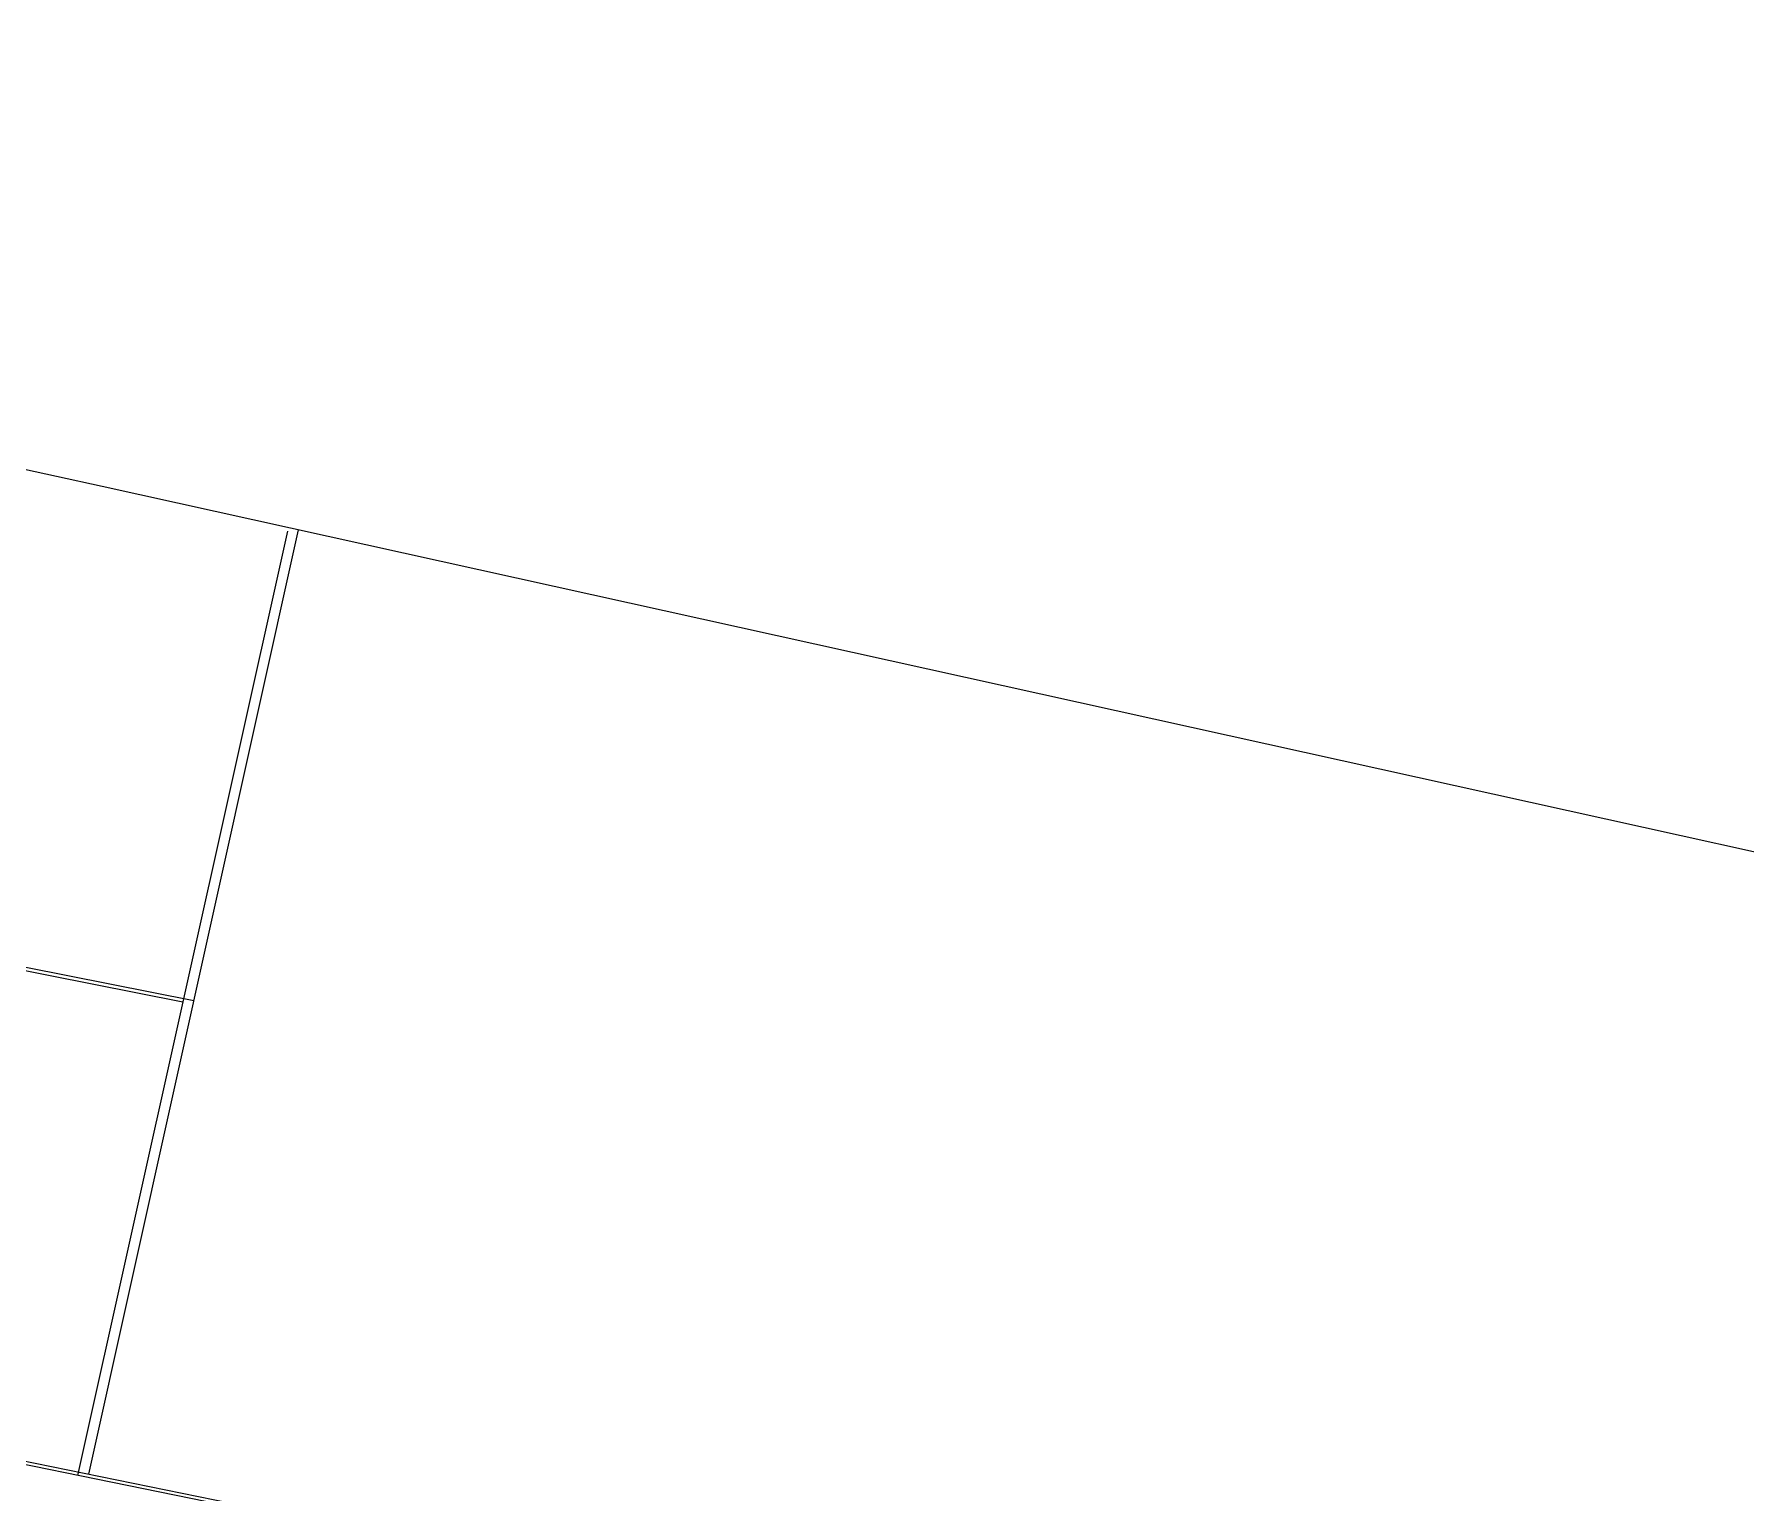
# Model space of a CAD drawing. Header units: metres. Extents: x 2 to 659295185, y -28 to 1124222152.
# Drawn here: x 654622.8 to 654891.9, y 1123917.7 to 1124147.2 of the extents above; entities that cross this region are included whole.
import ezdxf

# ---------------------------------------------------------------- set-up
doc = ezdxf.new("R2010")
doc.units = ezdxf.units.M
doc.header["$MEASUREMENT"] = 0
doc.layers.add('MANZANA', color=30, linetype='CONTINUOUS')

msp = doc.modelspace()

# ---------------------------------------------------------------- linework, layer by layer
at = {"layer": 'MANZANA'}
for points in [[(655312.7571, 1123925.7104), (654633.4405, 1124076.0099), (654308.5433, 1124147.1779)], [(655069.5758, 1123749.388), (655024.3222, 1123754.4162), (654976.3612, 1123788.453), (654965.5313, 1123788.453), (654909.0611, 1123783.0381), (654828.6104, 1123793.0944), (654762.0838, 1123829.4519), (654662.294, 1123913.7705), (654590.3525, 1123928.4682), (654517.6374, 1123943.9395), (654454.9787, 1124019.7488), (654435.6395, 1124045.2765), (654306.4542, 1124109.4823)], [(655071.278, 1123749.5657), (655026.0245, 1123754.5938), (654978.0635, 1123788.6307), (654967.2336, 1123788.6307), (654910.7634, 1123783.2157), (654830.3127, 1123793.2721), (654763.7861, 1123829.6296), (654663.9963, 1123913.9481), (654592.0548, 1123928.6459), (654519.3397, 1123944.1172), (654456.6809, 1124019.9265), (654437.3418, 1124045.4541), (654308.1565, 1124109.66)], [(654662.5812, 1124069.0082), (654629.5889, 1123920.4522)], [(654664.2835, 1124069.1859), (654631.2912, 1123920.6298)], [(654540.175, 1124016.0111), (654646.1394, 1123994.9747)], [(654541.8773, 1124016.1888), (654647.8417, 1123995.1524)]]:
    msp.add_lwpolyline(points, dxfattribs=at)

doc.saveas('drawing.dxf')
